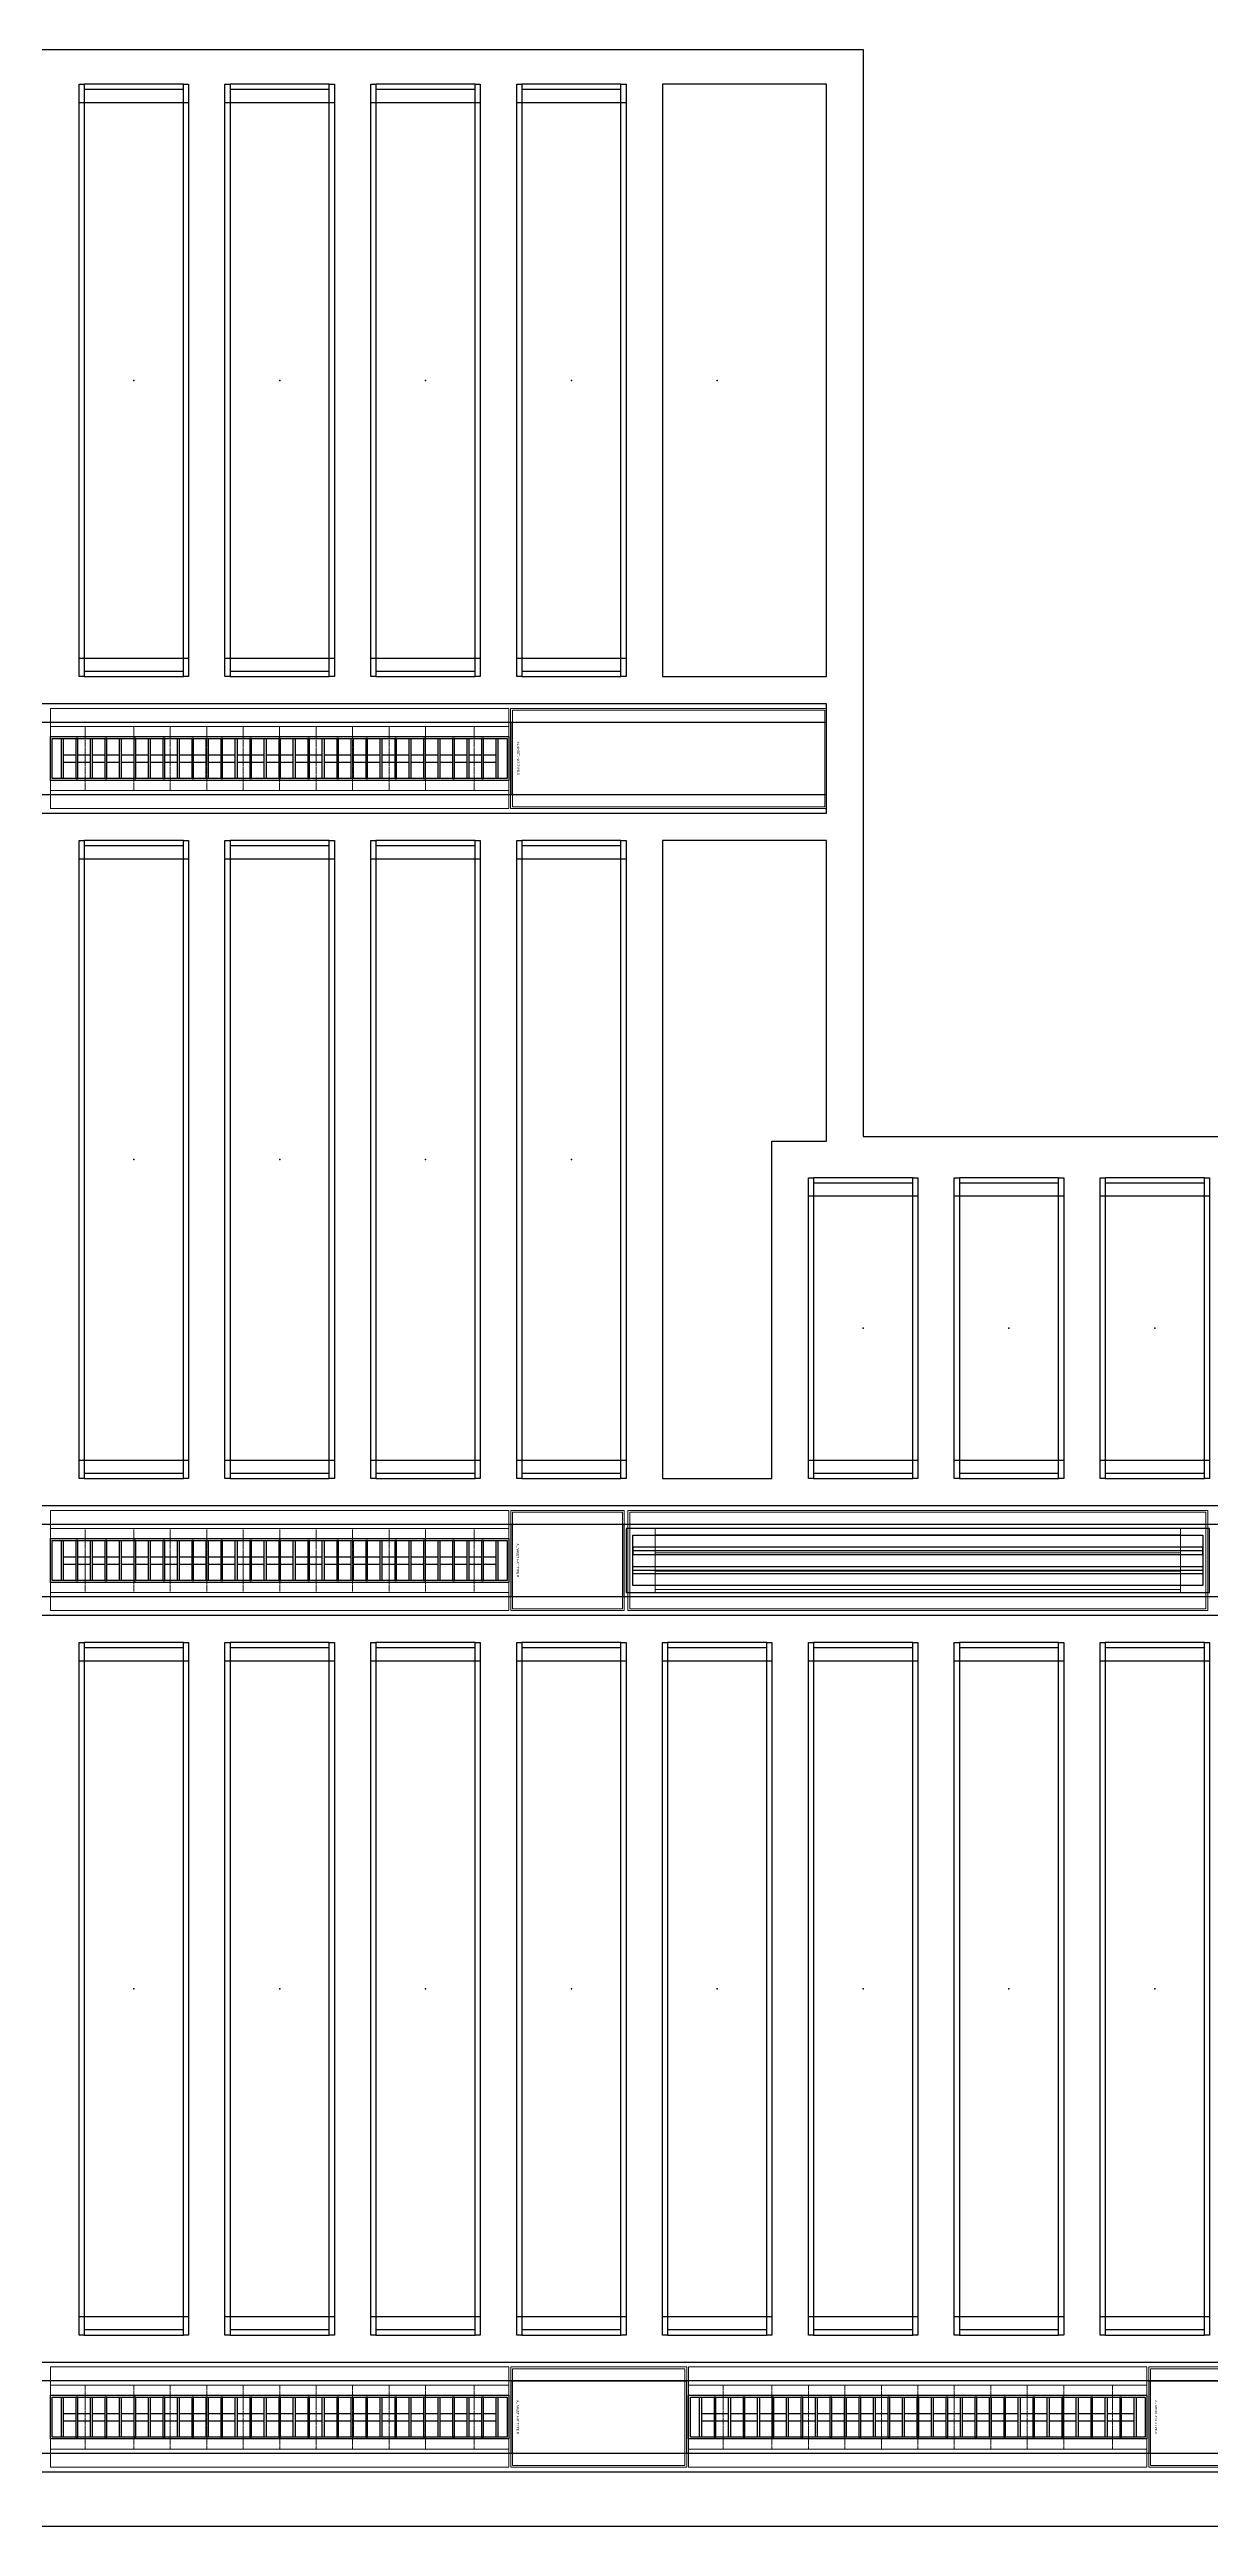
# Model space of a CAD drawing. Header units: millimetres. Extents: x 813027 to 1148939, y -931049 to -10.
# Drawn here: x 1015509 to 1018692, y -914295 to -907500 of the extents above; entities that cross this region are included whole.
import ezdxf
from ezdxf.enums import TextEntityAlignment as Align

# ---------------------------------------------------------------- set-up
doc = ezdxf.new("R2010")
doc.units = ezdxf.units.MM
doc.linetypes.add('DPA_Hidden 50', pattern=[3, 2, -1])
for name, color, linetype in [('000 - WIPEOUT', 250, 'Continuous'), ('001 - ASCESSORIES', 1, 'Continuous'), ('A04_TUBE SERIES', 2, 'Continuous'), ('A11_ALU.SOLID SHEET', 7, 'Continuous')]:
    doc.layers.add(name, color=color, linetype=linetype)
doc.layers.add('A-GLAZ-CURT', color=2, linetype='Continuous', lineweight=9)

# ---------------------------------------------------------------- blocks, each defined once
blk = doc.blocks.new('*U485')
at = {"color": 1}
blk.add_wipeout([(628.5, -60), (-628.5, -60), (-628.5, 60), (628.5, 60)], dxfattribs=at).dxf.layer = '000 - WIPEOUT'
at = {"layer": '001 - ASCESSORIES', "color": 0}
blk.add_lwpolyline([(628.5, -60), (-628.5, -60), (-628.5, 60), (628.5, 60)], close=True, dxfattribs=at)
at = {"layer": '001 - ASCESSORIES'}
for points in [[(623.5, -55), (-623.5, -55), (-623.5, 55), (623.5, 55)], [(-593.5, -55), (-598.5, -55), (-598.5, 55), (-593.5, 55)], [(-558.8, -55), (-553.8, -55), (-553.8, 55), (-558.8, 55)], [(-514, -55), (-519, -55), (-519, 55), (-514, 55)], [(-479.3, -55), (-474.3, -55), (-474.3, 55), (-479.3, 55)], [(-434.6, -55), (-439.6, -55), (-439.6, 55), (-434.6, 55)], [(-399.8, -55), (-394.8, -55), (-394.8, 55), (-399.8, 55)], [(-355.1, -55), (-360.1, -55), (-360.1, 55), (-355.1, 55)], [(-320.4, -55), (-315.4, -55), (-315.4, 55), (-320.4, 55)], [(-275.6, -55), (-280.6, -55), (-280.6, 55), (-275.6, 55)], [(-240.9, -55), (-235.9, -55), (-235.9, 55), (-240.9, 55)], [(-196.2, -55), (-201.2, -55), (-201.2, 55), (-196.2, 55)], [(-161.4, -55), (-156.4, -55), (-156.4, 55), (-161.4, 55)], [(-116.7, -55), (-121.7, -55), (-121.7, 55), (-116.7, 55)], [(-82, -55), (-77, -55), (-77, 55), (-82, 55)], [(-37.2, -55), (-42.2, -55), (-42.2, 55), (-37.2, 55)], [(-2.5, -55), (2.5, -55), (2.5, 55), (-2.5, 55)], [(42.2, -55), (37.2, -55), (37.2, 55), (42.2, 55)], [(77, -55), (82, -55), (82, 55), (77, 55)], [(121.7, -55), (116.7, -55), (116.7, 55), (121.7, 55)], [(156.4, -55), (161.4, -55), (161.4, 55), (156.4, 55)], [(201.2, -55), (196.2, -55), (196.2, 55), (201.2, 55)], [(235.9, -55), (240.9, -55), (240.9, 55), (235.9, 55)], [(280.6, -55), (275.6, -55), (275.6, 55), (280.6, 55)], [(315.4, -55), (320.4, -55), (320.4, 55), (315.4, 55)], [(360.1, -55), (355.1, -55), (355.1, 55), (360.1, 55)], [(394.8, -55), (399.8, -55), (399.8, 55), (394.8, 55)], [(439.6, -55), (434.6, -55), (434.6, 55), (439.6, 55)], [(474.3, -55), (479.3, -55), (479.3, 55), (474.3, 55)], [(519, -55), (514, -55), (514, 55), (519, 55)], [(553.8, -55), (558.8, -55), (558.8, 55), (553.8, 55)], [(598.5, -55), (593.5, -55), (593.5, 55), (598.5, 55)]]:
    blk.add_lwpolyline(points, close=True, dxfattribs=at)
for points in [[(-593.5, 10), (-558.8, 10)], [(-553.8, 10), (-519, 10)], [(-514, 10), (-479.3, 10)], [(-474.3, 10), (-439.6, 10)], [(-434.6, 10), (-399.8, 10)], [(-394.8, 10), (-360.1, 10)], [(-355.1, 10), (-320.4, 10)], [(-315.4, 10), (-280.6, 10)], [(-275.6, 10), (-240.9, 10)], [(-235.9, 10), (-201.2, 10)], [(-196.2, 10), (-161.4, 10)], [(-156.4, 10), (-121.7, 10)], [(-116.7, 10), (-82, 10)], [(-77, 10), (-42.2, 10)], [(-37.2, 10), (-2.5, 10)], [(2.5, 10), (37.2, 10)], [(42.2, 10), (77, 10)], [(82, 10), (116.7, 10)], [(121.7, 10), (156.4, 10)], [(161.4, 10), (196.2, 10)], [(201.2, 10), (235.9, 10)], [(240.9, 10), (275.6, 10)], [(280.6, 10), (315.4, 10)], [(320.4, 10), (355.1, 10)], [(360.1, 10), (394.8, 10)], [(399.8, 10), (434.6, 10)], [(439.6, 10), (474.3, 10)], [(479.3, 10), (514, 10)], [(519, 10), (553.8, 10)], [(558.8, 10), (593.5, 10)], [(-593.5, -10), (-558.8, -10)], [(-553.8, -10), (-519, -10)], [(-514, -10), (-479.3, -10)], [(-474.3, -10), (-439.6, -10)], [(-434.6, -10), (-399.8, -10)], [(-394.8, -10), (-360.1, -10)], [(-355.1, -10), (-320.4, -10)], [(-315.4, -10), (-280.6, -10)], [(-275.6, -10), (-240.9, -10)], [(-235.9, -10), (-201.2, -10)], [(-196.2, -10), (-161.4, -10)], [(-156.4, -10), (-121.7, -10)], [(-116.7, -10), (-82, -10)], [(-77, -10), (-42.2, -10)], [(-37.2, -10), (-2.5, -10)], [(2.5, -10), (37.2, -10)], [(42.2, -10), (77, -10)], [(82, -10), (116.7, -10)], [(121.7, -10), (156.4, -10)], [(161.4, -10), (196.2, -10)], [(201.2, -10), (235.9, -10)], [(240.9, -10), (275.6, -10)], [(280.6, -10), (315.4, -10)], [(320.4, -10), (355.1, -10)], [(360.1, -10), (394.8, -10)], [(399.8, -10), (434.6, -10)], [(439.6, -10), (474.3, -10)], [(479.3, -10), (514, -10)], [(519, -10), (553.8, -10)], [(558.8, -10), (593.5, -10)]]:
    blk.add_lwpolyline(points, dxfattribs=at)
blk = doc.blocks.new('*U497')
blk.add_attdef('EXTR.OVL-LENGTH_', (-25, -59.1), '', height=5)
blk.add_wipeout([(-25, 0), (25, 0), (25, 12190), (-25, 12190)]).dxf.layer = '000 - WIPEOUT'
at = {"layer": 'A04_TUBE SERIES', "color": 0}
blk.add_lwpolyline([(-25, 0), (25, 0), (25, 12190), (-25, 12190)], close=True, dxfattribs=at)
blk = doc.blocks.new('*U493')
at = {"layer": 'A11_ALU.SOLID SHEET', "color": 0}
blk.add_lwpolyline([(483, -98.8), (483, 98.8), (0, 98.8), (0, -98.8)], close=True, dxfattribs=at)
at = {"layer": 'Defpoints', "color": 250}
blk.add_point((0, 0), dxfattribs=at)
blk.add_text('AL.SHEET-HAT-TYPE-R', height=6, rotation=270, dxfattribs=at).set_placement((15, 0), align=Align.BOTTOM_CENTER)
blk = doc.blocks.new('*U519')
blk.add_attdef('EXTR.OVL-LENGTH_', (-25, -59.1), '', height=5)
blk.add_wipeout([(-25, 0), (25, 0), (25, 12190), (-25, 12190)]).dxf.layer = '000 - WIPEOUT'
at = {"layer": 'A04_TUBE SERIES', "color": 0}
blk.add_lwpolyline([(-25, 0), (25, 0), (25, 12190), (-25, 12190)], close=True, dxfattribs=at)
blk = doc.blocks.new('*U498')
at = {"layer": 'A11_ALU.SOLID SHEET', "color": 0}
blk.add_lwpolyline([(866, -98.8), (866, 98.8), (0, 98.8), (0, -98.8)], close=True, dxfattribs=at)
at = {"layer": 'Defpoints', "color": 250}
blk.add_point((0, 0), dxfattribs=at)
blk.add_text('AL.SHEET-HAT-TYPE-R', height=6, rotation=270, dxfattribs=at).set_placement((15, 0), align=Align.BOTTOM_CENTER)
blk = doc.blocks.new('*U495')
blk.add_attdef('EXTR.OVL-LENGTH_', (-25, -59.1), '', height=5)
blk.add_wipeout([(-25, 0), (25, 0), (25, 134900), (-25, 134900)]).dxf.layer = '000 - WIPEOUT'
at = {"layer": 'A04_TUBE SERIES', "color": 0}
blk.add_lwpolyline([(-25, 0), (25, 0), (25, 134900), (-25, 134900)], close=True, dxfattribs=at)
blk = doc.blocks.new('*U484')
at = {"layer": '001 - ASCESSORIES', "color": 0, "linetype": 'ByBlock'}
blk.add_lwpolyline([(800, 87.5), (-800, 87.5), (-800, -87.5), (800, -87.5)], close=True, dxfattribs=at)
at = {"layer": '001 - ASCESSORIES', "linetype": 'ByBlock'}
for points in [[(-781.5, 69), (781.5, 69), (781.5, -69), (-781.5, -69)], [(781.5, 36.3), (-781.5, 36.3), (-781.5, 16.3), (781.5, 16.3)], [(-781.5, -16.3), (781.5, -16.3), (781.5, -36.3), (-781.5, -36.3)]]:
    blk.add_lwpolyline(points, close=True, dxfattribs=at)
for points in [[(781.5, 26.3), (-781.5, 26.3)], [(-781.5, -26.3), (781.5, -26.3)]]:
    blk.add_lwpolyline(points, dxfattribs=at)
blk = doc.blocks.new('*U490')
at = {"layer": 'A11_ALU.SOLID SHEET', "color": 0}
blk.add_lwpolyline([(311.5, -98.8), (311.5, 98.8), (0, 98.8), (0, -98.8)], close=True, dxfattribs=at)
at = {"layer": 'Defpoints', "color": 250}
blk.add_point((0, 0), dxfattribs=at)
blk.add_text('AL.SHEET-HAT-TYPE-R', height=6, rotation=270, dxfattribs=at).set_placement((15, 0), align=Align.BOTTOM_CENTER)
blk = doc.blocks.new('*U492')
blk.add_attdef('EXTR.OVL-LENGTH_', (-25, -59.1), '', height=5)
blk.add_wipeout([(-25, 0), (25, 0), (25, 134900), (-25, 134900)]).dxf.layer = '000 - WIPEOUT'
at = {"layer": 'A04_TUBE SERIES', "color": 0}
blk.add_lwpolyline([(-25, 0), (25, 0), (25, 134900), (-25, 134900)], close=True, dxfattribs=at)
blk = doc.blocks.new('*U515')
for p, q in [((-900.3, -55750), (-900.3, -55450)), ((900, -55450), (900, -55750)), ((-900.3, -56150), (-900.3, -55850)), ((900, -55850), (900, -56150)), ((-900.3, -56550), (-900.3, -56250)), ((900, -56250), (900, -56550)), ((-900.3, -56950), (-900.3, -56650)), ((900, -56650), (900, -56950)), ((-900.3, -57350), (-900.3, -57050)), ((900, -57050), (900, -57350)), ((-900.3, -57750), (-900.3, -57450)), ((900, -57450), (900, -57750)), ((-900.3, -58150), (-900.3, -57850)), ((900, -57850), (900, -58150)), ((-900.3, -58550), (-900.3, -58250)), ((900, -58250), (900, -58550))]:
    blk.add_line(p, q)
for p in [(0, -55600), (0, -56000), (0, -56400), (0, -56800), (0, -57200), (0, -57600), (0, -58000), (0, -58400)]:
    blk.add_point(p)
at = {"layer": 'A11_ALU.SOLID SHEET', "color": 0}
for points in [[(-950, -55450), (950, -55450), (950, -55464), (-950, -55464)], [(-950, -55736), (-936, -55736), (-936, -55464), (-950, -55464)], [(950, -55464), (936, -55464), (936, -55736), (950, -55736)], [(-950, -55736), (950, -55736), (950, -55750), (-950, -55750)], [(-950, -55850), (950, -55850), (950, -55864), (-950, -55864)], [(-950, -56136), (-936, -56136), (-936, -55864), (-950, -55864)], [(950, -55864), (936, -55864), (936, -56136), (950, -56136)], [(-950, -56136), (950, -56136), (950, -56150), (-950, -56150)], [(-950, -56250), (950, -56250), (950, -56264), (-950, -56264)], [(-950, -56536), (-936, -56536), (-936, -56264), (-950, -56264)], [(950, -56264), (936, -56264), (936, -56536), (950, -56536)], [(-950, -56536), (950, -56536), (950, -56550), (-950, -56550)], [(-950, -56650), (950, -56650), (950, -56664), (-950, -56664)], [(-950, -56936), (-936, -56936), (-936, -56664), (-950, -56664)], [(950, -56664), (936, -56664), (936, -56936), (950, -56936)], [(-950, -56936), (950, -56936), (950, -56950), (-950, -56950)], [(-950, -57050), (950, -57050), (950, -57064), (-950, -57064)], [(-950, -57336), (-936, -57336), (-936, -57064), (-950, -57064)], [(950, -57064), (936, -57064), (936, -57336), (950, -57336)], [(-950, -57336), (950, -57336), (950, -57350), (-950, -57350)], [(-950, -57450), (950, -57450), (950, -57464), (-950, -57464)], [(-950, -57736), (-936, -57736), (-936, -57464), (-950, -57464)], [(950, -57464), (936, -57464), (936, -57736), (950, -57736)], [(-950, -57736), (950, -57736), (950, -57750), (-950, -57750)], [(-950, -57850), (950, -57850), (950, -57864), (-950, -57864)], [(-950, -58136), (-936, -58136), (-936, -57864), (-950, -57864)], [(950, -57864), (936, -57864), (936, -58136), (950, -58136)], [(-950, -58136), (950, -58136), (950, -58150), (-950, -58150)], [(-950, -58250), (950, -58250), (950, -58264), (-950, -58264)], [(-950, -58536), (-936, -58536), (-936, -58264), (-950, -58264)], [(950, -58264), (936, -58264), (936, -58536), (950, -58536)], [(-950, -58536), (950, -58536), (950, -58550), (-950, -58550)]]:
    blk.add_lwpolyline(points, close=True, dxfattribs=at)
blk = doc.blocks.new('*U520')
for p, q in [((-825.3, -4350), (-825.3, -4050)), ((825, -4050), (825, -4350)), ((-825.3, -4750), (-825.3, -4450)), ((825, -4450), (825, -4750)), ((-825.3, -5150), (-825.3, -4850)), ((825, -4850), (825, -5150)), ((-825.3, -5550), (-825.3, -5250)), ((825, -5250), (825, -5550))]:
    blk.add_line(p, q)
for p in [(0, -4200), (0, -4600), (0, -5000), (0, -5400)]:
    blk.add_point(p)
at = {"layer": 'A11_ALU.SOLID SHEET', "color": 0}
for points in [[(-875, -4050), (875, -4050), (875, -4064), (-875, -4064)], [(-875, -4336), (-861, -4336), (-861, -4064), (-875, -4064)], [(875, -4064), (861, -4064), (861, -4336), (875, -4336)], [(-875, -4336), (875, -4336), (875, -4350), (-875, -4350)], [(-875, -4450), (875, -4450), (875, -4464), (-875, -4464)], [(-875, -4736), (-861, -4736), (-861, -4464), (-875, -4464)], [(875, -4464), (861, -4464), (861, -4736), (875, -4736)], [(-875, -4736), (875, -4736), (875, -4750), (-875, -4750)], [(-875, -4850), (875, -4850), (875, -4864), (-875, -4864)], [(-875, -5136), (-861, -5136), (-861, -4864), (-875, -4864)], [(875, -4864), (861, -4864), (861, -5136), (875, -5136)], [(-875, -5136), (875, -5136), (875, -5150), (-875, -5150)], [(-875, -5250), (875, -5250), (875, -5264), (-875, -5264)], [(-875, -5536), (-861, -5536), (-861, -5264), (-875, -5264)], [(875, -5264), (861, -5264), (861, -5536), (875, -5536)], [(-875, -5536), (875, -5536), (875, -5550), (-875, -5550)]]:
    blk.add_lwpolyline(points, close=True, dxfattribs=at)
blk = doc.blocks.new('*U521')
for p, q in [((-762.8, -4350), (-762.8, -4050)), ((762.5, -4050), (762.5, -4350)), ((-762.8, -4750), (-762.8, -4450)), ((762.5, -4450), (762.5, -4750)), ((-762.8, -5150), (-762.8, -4850)), ((762.5, -4850), (762.5, -5150)), ((-762.8, -5550), (-762.8, -5250)), ((762.5, -5250), (762.5, -5550))]:
    blk.add_line(p, q)
for p in [(0, -4200), (0, -4600), (0, -5000), (0, -5400)]:
    blk.add_point(p)
at = {"layer": 'A11_ALU.SOLID SHEET', "color": 0}
for points in [[(-812.5, -4050), (812.5, -4050), (812.5, -4064), (-812.5, -4064)], [(-812.5, -4336), (-798.5, -4336), (-798.5, -4064), (-812.5, -4064)], [(812.5, -4064), (798.5, -4064), (798.5, -4336), (812.5, -4336)], [(-812.5, -4336), (812.5, -4336), (812.5, -4350), (-812.5, -4350)], [(-812.5, -4450), (812.5, -4450), (812.5, -4464), (-812.5, -4464)], [(-812.5, -4736), (-798.5, -4736), (-798.5, -4464), (-812.5, -4464)], [(812.5, -4464), (798.5, -4464), (798.5, -4736), (812.5, -4736)], [(-812.5, -4736), (812.5, -4736), (812.5, -4750), (-812.5, -4750)], [(-812.5, -4850), (812.5, -4850), (812.5, -4864), (-812.5, -4864)], [(-812.5, -5136), (-798.5, -5136), (-798.5, -4864), (-812.5, -4864)], [(812.5, -4864), (798.5, -4864), (798.5, -5136), (812.5, -5136)], [(-812.5, -5136), (812.5, -5136), (812.5, -5150), (-812.5, -5150)], [(-812.5, -5250), (812.5, -5250), (812.5, -5264), (-812.5, -5264)], [(-812.5, -5536), (-798.5, -5536), (-798.5, -5264), (-812.5, -5264)], [(812.5, -5264), (798.5, -5264), (798.5, -5536), (812.5, -5536)], [(-812.5, -5536), (812.5, -5536), (812.5, -5550), (-812.5, -5550)]]:
    blk.add_lwpolyline(points, close=True, dxfattribs=at)
blk = doc.blocks.new('*U522')
for p, q in [((-362.8, 4450), (-362.8, 4750)), ((362.5, 4750), (362.5, 4450)), ((-362.8, 4050), (-362.8, 4350)), ((362.5, 4350), (362.5, 4050)), ((-362.8, 3650), (-362.8, 3950)), ((362.5, 3950), (362.5, 3650))]:
    blk.add_line(p, q)
for p in [(0, 4600), (0, 4200), (0, 3800)]:
    blk.add_point(p)
at = {"layer": 'A11_ALU.SOLID SHEET', "color": 0}
for points in [[(-412.5, 4750), (412.5, 4750), (412.5, 4736), (-412.5, 4736)], [(-412.5, 4464), (-398.5, 4464), (-398.5, 4736), (-412.5, 4736)], [(412.5, 4736), (398.5, 4736), (398.5, 4464), (412.5, 4464)], [(-412.5, 4464), (412.5, 4464), (412.5, 4450), (-412.5, 4450)], [(-412.5, 4350), (412.5, 4350), (412.5, 4336), (-412.5, 4336)], [(-412.5, 4064), (-398.5, 4064), (-398.5, 4336), (-412.5, 4336)], [(412.5, 4336), (398.5, 4336), (398.5, 4064), (412.5, 4064)], [(-412.5, 4064), (412.5, 4064), (412.5, 4050), (-412.5, 4050)], [(-412.5, 3950), (412.5, 3950), (412.5, 3936), (-412.5, 3936)], [(-412.5, 3664), (-398.5, 3664), (-398.5, 3936), (-412.5, 3936)], [(412.5, 3936), (398.5, 3936), (398.5, 3664), (412.5, 3664)], [(-412.5, 3664), (412.5, 3664), (412.5, 3650), (-412.5, 3650)]]:
    blk.add_lwpolyline(points, close=True, dxfattribs=at)
blk = doc.blocks.new('*U542')
blk.add_point((0, 0))
blk.add_wipeout([(812.5, 250), (812.5, 700), (-812.5, 700), (-812.5, 250)]).dxf.layer = '000 - WIPEOUT'
blk.add_point((0, 400))
at = {"layer": 'A11_ALU.SOLID SHEET', "color": 0}
blk.add_lwpolyline([(812.5, 250), (812.5, 700), (-812.5, 700), (-812.5, 250)], close=True, dxfattribs=at)
blk = doc.blocks.new('C-2-PP21-AR-4160-01-B_20250829-084416_NEWCL')
blk.add_lwpolyline([(-92235, -6455), (-84190, -6455), (-84190, -5820), (-81330, -5820), (-81330, -5345), (-56900, -5345), (-56900, -6455), (-41740, -6455), (-41740, -2500), (-29350, -2500), (-29350, -5482), (-19750, -5482), (-19750, -5480), (-19400, -5480), (-19400, -7995), (-19350, -7995), (-19350, -9295), (-154550, -9295)])
at = {"layer": 'A11_ALU.SOLID SHEET', "color": 2}
blk.add_lwpolyline([(-29900, -4670), (-29900, -6420), (-29600, -6420), (-29600, -5495), (-29450, -5495), (-29450, -4670)], close=True, dxfattribs=at)
at = {"rotation": 90}
for name, p in [('*U521', (-35550, -3407.5)), ('*U520', (-35550, -5545)), ('*U522', (-24750, -6007.5)), ('*U515', (-86950, -7820))]:
    blk.add_blockref(name, p, dxfattribs=at)
for name, p in [('*U498', (-30316, -4445)), ('*U490', (-30316.5, -6645)), ('*U484', (-29200, -6645)), ('*U493', (-28566.5, -8995))]:
    blk.add_blockref(name, p)
at = {"rotation": 270}
for name, p in [('*U497', (-41640, -4320)), ('*U519', (-41640, -4570)), ('*U492', (-154400, -6520)), ('*U492', (-154400, -6770))]:
    blk.add_blockref(name, p, dxfattribs=at)
for p in [(-30950, -4445), (-30950, -6645), (-29200, -8995)]:
    blk.add_blockref('*U485', p)
at = {"layer": 'A11_ALU.SOLID SHEET', "color": 2, "rotation": 270}
blk.add_blockref('*U542', (-30150, -3407.5), dxfattribs=at)
blk.add_blockref('*U493', (-30316.5, -8995))
at = {"rotation": 270}
for p in [(-154400, -8870), (-154400, -9120)]:
    blk.add_blockref('*U495', p, dxfattribs=at)
blk.add_blockref('*U485', (-30950, -8995))
blk = doc.blocks.new('DPA_CP_Metal Ceiling Luminaire1 - Linear Luminaire 2-14739897-4160 - LOWER PLATFORM LEVEL - REFLECTED CEILING GENERAL PLAN')
at = {"layer": 'A-GLAZ-CURT'}
for p, q in [((901767.8, -114474.3), (901767.8, -114199.3)), ((901767.8, -114199.3), (903024.8, -114199.3)), ((901767.8, -114199.3), (901767.8, -114474.3)), ((903024.8, -114199.3), (901767.8, -114199.3)), ((901767.8, -114199.3), (903024.8, -114199.3)), ((903024.8, -114199.3), (903024.8, -114474.3)), ((903024.8, -114474.3), (903024.8, -114199.3)), ((901767.8, -114249.3), (901767.8, -114474.3)), ((901767.8, -114249.3), (903024.8, -114249.3)), ((903024.8, -114249.3), (903024.8, -114474.3)), ((901767.8, -114424.3), (903024.8, -114424.3)), ((903024.8, -114474.3), (901767.8, -114474.3)), ((903024.8, -114474.3), (901767.8, -114474.3)), ((901767.8, -114474.3), (903024.8, -114474.3))]:
    blk.add_line(p, q, dxfattribs=at)
at = {"layer": 'A-GLAZ-CURT', "linetype": 'DPA_Hidden 50'}
for p, q in [((901862.8, -114249.3), (901862.8, -114424.3)), ((901996.3, -114249.3), (901996.3, -114424.3)), ((902096.3, -114249.3), (902096.3, -114424.3)), ((902196.3, -114249.3), (902196.3, -114424.3)), ((902296.3, -114249.3), (902296.3, -114424.3)), ((902396.3, -114249.3), (902396.3, -114424.3)), ((902496.3, -114249.3), (902496.3, -114424.3)), ((902596.3, -114249.3), (902596.3, -114424.3)), ((902696.3, -114249.3), (902696.3, -114424.3)), ((902796.3, -114249.3), (902796.3, -114424.3)), ((902929.8, -114249.3), (902929.8, -114424.3))]:
    blk.add_line(p, q, dxfattribs=at)
blk = doc.blocks.new('DPA_CP_Metal Ceiling Panel - Horizontal with Gap-V10-4160 - LOWER PLATFORM LEVEL - REFLECTED CEILING GENERAL PLAN')
at = {"layer": 'A-GLAZ-CURT'}
for p, q in [((1016779.8, -114474.3), (1016779.8, -114199.3)), ((1016779.8, -114199.3), (1017262.8, -114199.3)), ((1016779.8, -114474.3), (1016779.8, -114199.3)), ((1017262.8, -114199.3), (1016779.8, -114199.3)), ((1016779.8, -114199.3), (1016779.8, -114474.3)), ((1016779.8, -114199.3), (1016779.8, -114474.3)), ((1016779.8, -114474.3), (1016779.8, -114199.3)), ((1016779.8, -114199.3), (1017262.8, -114199.3)), ((1016782.5, -114199.3), (1017262.8, -114199.3)), ((1017262.8, -114199.3), (1016782.5, -114199.3)), ((1016784.8, -114469.3), (1016784.8, -114204.3)), ((1016784.8, -114204.3), (1017257.8, -114204.3)), ((1017257.8, -114204.3), (1017257.8, -114469.3)), ((1017262.8, -114474.3), (1017262.8, -114199.3)), ((1017262.8, -114199.3), (1017262.8, -114474.3)), ((1017262.8, -114474.3), (1017262.8, -114199.3)), ((1017262.8, -114474.3), (1017262.8, -114199.3)), ((1017262.8, -114199.3), (1017262.8, -114474.3)), ((1016779.8, -114474.3), (1017262.8, -114474.3)), ((1016779.8, -114474.3), (1017262.8, -114474.3)), ((1017262.8, -114474.3), (1016779.8, -114474.3)), ((1017262.8, -114474.3), (1016782.5, -114474.3)), ((1016782.5, -114474.3), (1017262.8, -114474.3)), ((1016784.8, -114469.3), (1017257.8, -114469.3))]:
    blk.add_line(p, q, dxfattribs=at)
blk = doc.blocks.new('DPA_CP_Metal Ceiling Panel - Horizontal with Gap-20306943-4160 - LOWER PLATFORM LEVEL - REFLECTED CEILING GENERAL PLAN')
at = {"layer": 'A-GLAZ-CURT'}
for p, q in [((910029.8, -114474.3), (910029.8, -114199.3)), ((910029.8, -114199.3), (910512.8, -114199.3)), ((910029.8, -114474.3), (910029.8, -114199.3)), ((910029.8, -114199.3), (910512.8, -114199.3)), ((910512.8, -114199.3), (910029.8, -114199.3)), ((910029.8, -114199.3), (910029.8, -114474.3)), ((910512.8, -114199.3), (910029.8, -114199.3)), ((910029.8, -114199.3), (910029.8, -114474.3)), ((910029.8, -114474.3), (910029.8, -114199.3)), ((910029.8, -114199.3), (910512.8, -114199.3)), ((910034.8, -114469.3), (910034.8, -114204.3)), ((910034.8, -114204.3), (910507.8, -114204.3)), ((910507.8, -114204.3), (910507.8, -114469.3)), ((910512.8, -114474.3), (910512.8, -114199.3)), ((910512.8, -114199.3), (910512.8, -114474.3)), ((910512.8, -114474.3), (910512.8, -114199.3)), ((910512.8, -114474.3), (910512.8, -114199.3)), ((910512.8, -114199.3), (910512.8, -114474.3)), ((910029.8, -114474.3), (910512.8, -114474.3)), ((910512.8, -114474.3), (910029.8, -114474.3)), ((910029.8, -114474.3), (910512.8, -114474.3)), ((910029.8, -114474.3), (910512.8, -114474.3)), ((910512.8, -114474.3), (910029.8, -114474.3)), ((910034.8, -114469.3), (910507.8, -114469.3))]:
    blk.add_line(p, q, dxfattribs=at)
blk = doc.blocks.new('DPA_CP_Metal Ceiling Luminaire2 - Linear Luminaire 2-14763311-4160 - LOWER PLATFORM LEVEL - REFLECTED CEILING GENERAL PLAN')
at = {"layer": 'A-GLAZ-CURT'}
for p, q in [((907017.8, -109924.3), (907017.8, -109649.3)), ((907017.8, -109649.3), (908274.8, -109649.3)), ((907017.8, -109649.3), (907017.8, -109924.3)), ((908274.8, -109649.3), (907017.8, -109649.3)), ((907017.8, -109649.3), (908274.8, -109649.3)), ((908274.8, -109649.3), (908274.8, -109924.3)), ((908274.8, -109924.3), (908274.8, -109649.3)), ((907017.8, -109699.3), (907017.8, -109924.3)), ((907017.8, -109699.3), (908274.8, -109699.3)), ((908274.8, -109699.3), (908274.8, -109924.3)), ((907017.8, -109874.3), (908274.8, -109874.3)), ((908274.8, -109924.3), (907017.8, -109924.3)), ((908274.8, -109924.3), (907017.8, -109924.3)), ((907017.8, -109924.3), (908274.8, -109924.3))]:
    blk.add_line(p, q, dxfattribs=at)
at = {"layer": 'A-GLAZ-CURT', "linetype": 'DPA_Hidden 50'}
for p, q in [((907112.8, -109699.3), (907112.8, -109874.3)), ((907246.3, -109699.3), (907246.3, -109874.3)), ((907346.3, -109699.3), (907346.3, -109874.3)), ((907446.3, -109699.3), (907446.3, -109874.3)), ((907546.3, -109699.3), (907546.3, -109874.3)), ((907646.3, -109699.3), (907646.3, -109874.3)), ((907746.3, -109699.3), (907746.3, -109874.3)), ((907846.3, -109699.3), (907846.3, -109874.3)), ((907946.3, -109699.3), (907946.3, -109874.3)), ((908046.3, -109699.3), (908046.3, -109874.3)), ((908179.8, -109699.3), (908179.8, -109874.3))]:
    blk.add_line(p, q, dxfattribs=at)
blk = doc.blocks.new('DPA_CP_Metal Ceiling Panel - Horizontal with Gap-20312074-4160 - LOWER PLATFORM LEVEL - REFLECTED CEILING GENERAL PLAN')
at = {"layer": 'A-GLAZ-CURT'}
for p, q in [((1016779.8, -109924.3), (1016779.8, -109649.3)), ((1016779.8, -109649.3), (1017646.3, -109649.3)), ((1016779.8, -109924.3), (1016779.8, -109649.3)), ((1017646.3, -109649.3), (1016779.8, -109649.3)), ((1016779.8, -109649.3), (1016779.8, -109924.3)), ((1016779.8, -109649.3), (1016779.8, -109924.3)), ((1016779.8, -109924.3), (1016779.8, -109649.3)), ((1016779.8, -109649.3), (1017646.3, -109649.3)), ((1016782.5, -109649.3), (1017646.3, -109649.3)), ((1017646.3, -109649.3), (1016782.5, -109649.3)), ((1016784.8, -109919.3), (1016784.8, -109654.3)), ((1016784.8, -109654.3), (1017641.3, -109654.3)), ((1017641.3, -109654.3), (1017641.3, -109919.3)), ((1017646.3, -109924.3), (1017646.3, -109649.3)), ((1017646.3, -109649.3), (1017646.3, -109924.3)), ((1017646.3, -109924.3), (1017646.3, -109649.3)), ((1017646.3, -109924.3), (1017646.3, -109649.3)), ((1017646.3, -109649.3), (1017646.3, -109924.3)), ((1016779.8, -109924.3), (1017646.3, -109924.3)), ((1016779.8, -109924.3), (1017646.3, -109924.3)), ((1017646.3, -109924.3), (1016779.8, -109924.3)), ((1017646.3, -109924.3), (1016782.5, -109924.3)), ((1016782.5, -109924.3), (1017646.3, -109924.3)), ((1016784.8, -109919.3), (1017641.3, -109919.3))]:
    blk.add_line(p, q, dxfattribs=at)
blk = doc.blocks.new('DPA_CP_Metal Ceiling Panel - Horizontal with Gap-V16-4160 - LOWER PLATFORM LEVEL - REFLECTED CEILING GENERAL PLAN')
at = {"layer": 'A-GLAZ-CURT'}
for p, q in [((1016779.8, -112124.3), (1016779.8, -111849.3)), ((1016779.8, -111849.3), (1017091.3, -111849.3)), ((1016779.8, -112124.3), (1016779.8, -111849.3)), ((1017091.3, -111849.3), (1016779.8, -111849.3)), ((1016779.8, -111849.3), (1016779.8, -112124.3)), ((1016779.8, -111849.3), (1016779.8, -112124.3)), ((1016779.8, -112124.3), (1016779.8, -111849.3)), ((1016779.8, -111849.3), (1017091.3, -111849.3)), ((1016782.5, -111849.3), (1017091.3, -111849.3)), ((1017091.3, -111849.3), (1016782.5, -111849.3)), ((1016784.8, -112119.3), (1016784.8, -111854.3)), ((1016784.8, -111854.3), (1017086.3, -111854.3)), ((1017086.3, -111854.3), (1017086.3, -112119.3)), ((1017091.3, -112124.3), (1017091.3, -111849.3)), ((1017091.3, -111849.3), (1017091.3, -112124.3)), ((1017091.3, -112124.3), (1017091.3, -111849.3)), ((1017091.3, -112124.3), (1017091.3, -111849.3)), ((1017091.3, -111849.3), (1017091.3, -112124.3)), ((1016779.8, -112124.3), (1017091.3, -112124.3)), ((1016779.8, -112124.3), (1017091.3, -112124.3)), ((1017091.3, -112124.3), (1016779.8, -112124.3)), ((1017091.3, -112124.3), (1016782.5, -112124.3)), ((1016782.5, -112124.3), (1017091.3, -112124.3)), ((1016784.8, -112119.3), (1017086.3, -112119.3))]:
    blk.add_line(p, q, dxfattribs=at)
blk = doc.blocks.new('DPA_CP_Metal Ceiling Air Supply - Linear Diffuser Air Supply-14762131-4160 - LOWER PLATFORM LEVEL - REFLECTED CEILING GENERAL PLAN')
at = {"layer": 'A-GLAZ-CURT'}
h = blk.add_hatch(dxfattribs=at)
h.set_pattern_fill('FP_13', color=256, style=0, pattern_type=2)
h.set_pattern_definition([(180, (909396.33, -109824.28), (6e-15, 50), [])])
h.paths.add_polyline_path([(908676.3, -109874.3), (910116.3, -109874.3), (910116.3, -109699.3), (908676.3, -109699.3)])
for p, q in [((908601.3, -109924.3), (908601.3, -109649.3)), ((908601.3, -109649.3), (910191.3, -109649.3)), ((908601.3, -109924.3), (908601.3, -109649.3)), ((908601.3, -109649.3), (910191.3, -109649.3)), ((910191.3, -109649.3), (908601.3, -109649.3)), ((908601.3, -109649.3), (908601.3, -109924.3)), ((910191.3, -109649.3), (908601.3, -109649.3)), ((908601.3, -109649.3), (908601.3, -109924.3)), ((908601.3, -109924.3), (908601.3, -109649.3)), ((908601.3, -109649.3), (910191.3, -109649.3)), ((908606.3, -109919.3), (908606.3, -109654.3)), ((908606.3, -109654.3), (910186.3, -109654.3)), ((910186.3, -109654.3), (910186.3, -109919.3)), ((910191.3, -109924.3), (910191.3, -109649.3)), ((910191.3, -109649.3), (910191.3, -109924.3)), ((910191.3, -109924.3), (910191.3, -109649.3)), ((910191.3, -109924.3), (910191.3, -109649.3)), ((910191.3, -109649.3), (910191.3, -109924.3)), ((910116.3, -109699.3), (908676.3, -109699.3)), ((908676.3, -109699.3), (908676.3, -109874.3)), ((908676.3, -109874.3), (908676.3, -109699.3)), ((908676.3, -109699.3), (910116.3, -109699.3)), ((908676.3, -109874.3), (908676.3, -109699.3)), ((908676.3, -109699.3), (910116.3, -109699.3)), ((910116.3, -109699.3), (908676.3, -109699.3)), ((908676.3, -109699.3), (908676.3, -109874.3)), ((910116.3, -109874.3), (910116.3, -109699.3)), ((910116.3, -109699.3), (910116.3, -109874.3)), ((910116.3, -109699.3), (910116.3, -109874.3)), ((910116.3, -109874.3), (910116.3, -109699.3)), ((908676.3, -109874.3), (910116.3, -109874.3)), ((910116.3, -109874.3), (908676.3, -109874.3)), ((910116.3, -109874.3), (908676.3, -109874.3)), ((908676.3, -109874.3), (910116.3, -109874.3)), ((908601.3, -109924.3), (910191.3, -109924.3)), ((910191.3, -109924.3), (908601.3, -109924.3)), ((908601.3, -109924.3), (910191.3, -109924.3)), ((908601.3, -109924.3), (910191.3, -109924.3)), ((910191.3, -109924.3), (908601.3, -109924.3)), ((908606.3, -109919.3), (910186.3, -109919.3))]:
    blk.add_line(p, q, dxfattribs=at)

msp = doc.modelspace()

# ---------------------------------------------------------------- block references
msp.add_blockref('C-2-PP21-AR-4160-01-B_20250829-084416_NEWCL', (1047090, -905000))

# ---------------------------------------------------------------- next in the draw order: block references
at = {"layer": 'A-GLAZ-CURT'}
for name, p in [('DPA_CP_Metal Ceiling Luminaire2 - Linear Luminaire 2-14763311-4160 - LOWER PLATFORM LEVEL - REFLECTED CEILING GENERAL PLAN', (108493.5, -799658)), ('DPA_CP_Metal Ceiling Panel - Horizontal with Gap-20312074-4160 - LOWER PLATFORM LEVEL - REFLECTED CEILING GENERAL PLAN', (-6.5, -799658)), ('DPA_CP_Metal Ceiling Luminaire2 - Linear Luminaire 2-14763311-4160 - LOWER PLATFORM LEVEL - REFLECTED CEILING GENERAL PLAN', (108493.7, -801858.2)), ('DPA_CP_Metal Ceiling Panel - Horizontal with Gap-V16-4160 - LOWER PLATFORM LEVEL - REFLECTED CEILING GENERAL PLAN', (-6.3, -799658.2)), ('DPA_CP_Metal Ceiling Air Supply - Linear Diffuser Air Supply-14762131-4160 - LOWER PLATFORM LEVEL - REFLECTED CEILING GENERAL PLAN', (108493.7, -801858.2)), ('DPA_CP_Metal Ceiling Luminaire1 - Linear Luminaire 2-14739897-4160 - LOWER PLATFORM LEVEL - REFLECTED CEILING GENERAL PLAN', (113743.7, -799658.2)), ('DPA_CP_Metal Ceiling Panel - Horizontal with Gap-V10-4160 - LOWER PLATFORM LEVEL - REFLECTED CEILING GENERAL PLAN', (-6.3, -799658.2)), ('DPA_CP_Metal Ceiling Luminaire1 - Linear Luminaire 2-14739897-4160 - LOWER PLATFORM LEVEL - REFLECTED CEILING GENERAL PLAN', (115493.7, -799658.2)), ('DPA_CP_Metal Ceiling Panel - Horizontal with Gap-20306943-4160 - LOWER PLATFORM LEVEL - REFLECTED CEILING GENERAL PLAN', (108493.7, -799658.2))]:
    msp.add_blockref(name, p, dxfattribs=at)

doc.saveas('drawing.dxf')
